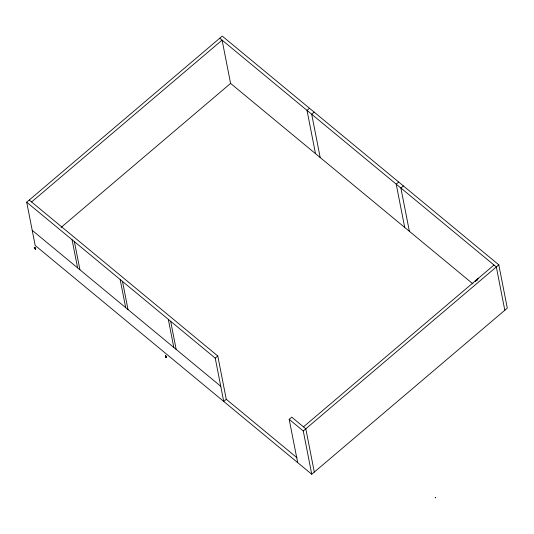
<?xml version="1.0" encoding="UTF-8"?>
<svg xmlns="http://www.w3.org/2000/svg" width="534" height="534" viewBox="0 0 534 534"><rect width="100%" height="100%" fill="white"/><g stroke="black" fill="none" stroke-linecap="round" stroke-linejoin="round"><path stroke-width="0.8" d="M165.647 356.111L166.121 357.273M35.111 248.096L35.197 248.323M477.65 279.729L477.483 278.915L475.26 280.804L475.434 281.658M35.518 249.231L35.538 248.13L34.964 247.909M166.154 357.039L165.867 356.338M34.87 248.577L34.643 248.156L34.857 248.61M476.361 280.403L476.648 280.337M35.531 249.111L35.07 248.964L34.93 247.936L35.498 249.251M435.59 497.655L435.417 497.548M34.323 247.449C35.217 247.97 33.982 246.768 34.463 248.317M165.934 356.352L165.487 356.031L165.967 356.966M166.101 357.206L166.121 356.198M34.55 247.769L34.81 248.604M34.783 248.71L34.463 247.295M26.7 202.199L222.244 36.092L498.809 264.851L507.3 308.138L311.756 474.252L35.191 245.486L26.7 202.199L215.235 358.147L223.726 401.434L226.269 399.272L217.779 355.984L29.243 200.036M31.586 201.972L222.097 40.137L230.595 83.417L472.944 283.881M35.164 248.851L35.705 248.984M61.036 227.457L230.595 83.417M309.493 108.262L307.01 110.371L315.501 153.658M314.179 112.133L311.696 114.243L320.186 157.53M166.174 357.133L165.774 355.904M165.787 356.906L166.288 357.046M398.698 182.047L396.215 184.157L404.705 227.437M403.377 185.919L400.894 188.028L409.384 231.309M215.235 358.147L217.779 355.984M297.678 462.604L289.188 419.317L291.731 417.154L305.815 428.802L314.306 472.089M303.472 426.866L493.983 265.024M311.756 474.252L303.265 430.965L498.809 264.851M435.497 497.608L435.183 497.848L435.557 497.661M476.341 280.604L477.242 279.849M166.081 357.313L165.76 355.898M34.416 247.302L34.67 248.363M35.217 248.484L34.977 248.17L35.244 248.831L35.017 248.223M35.284 248.911L34.83 247.596M165.847 356.979L165.707 356.171M478.177 278.875L477.77 278.267L478.517 278.501M34.363 248.05L34.249 247.609L34.49 248.243M35.131 248.257L35.224 248.804M165.567 356.332L165.834 356.659M165.86 356.872L165.58 356.231L165.827 356.892M165.567 356.238L165.66 356.712M34.496 247.943L34.343 247.936M219.761 38.201L496.326 266.96L504.817 310.247M289.188 419.317L303.265 430.965M32.22 230.334L220.756 386.282M226.269 399.272L297.064 457.825M477.69 279.382L477.316 279.562M475.827 281.038L475.941 280.63L475.681 281.158L475.26 280.804M165.6 356.345L165.834 356.712M476.889 279.416L477.062 280.27M170.653 321.274L176.173 349.41M168.31 319.339L173.83 347.474M122.506 281.445L128.026 309.58M120.163 279.509L125.684 307.644M74.413 241.668L79.933 269.803M72.07 239.733L77.59 267.868"/></g></svg>
